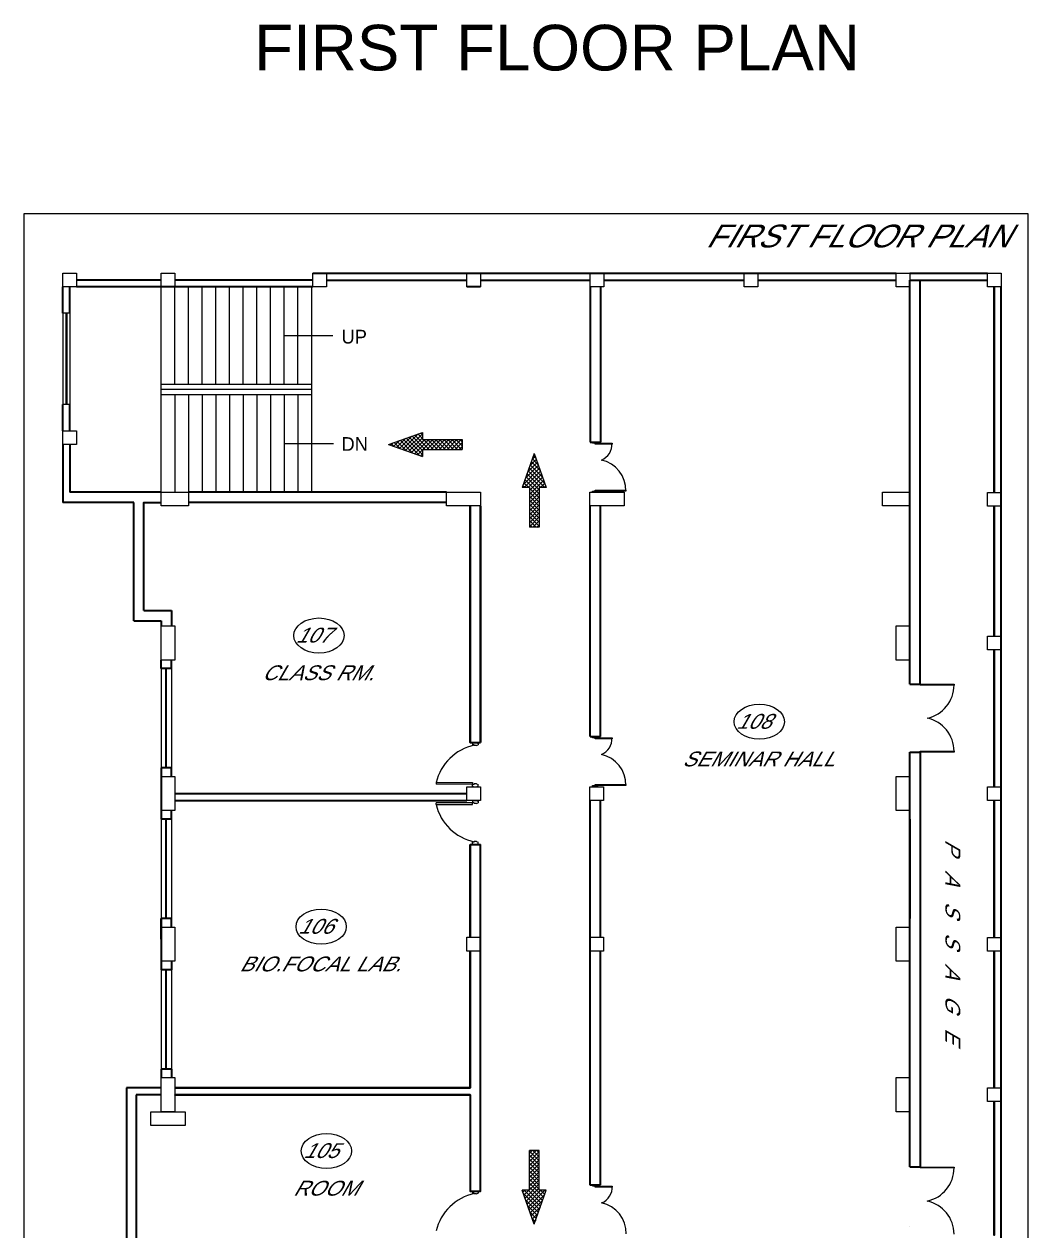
# Model space of a CAD drawing. Extents: x 681461 to 1380439, y -183990 to 19328.
# Drawn here: x 706745 to 728732, y -142364 to -115925 of the extents above; entities that cross this region are included whole.
import ezdxf
from ezdxf.enums import TextEntityAlignment as Align

# ---------------------------------------------------------------- set-up
doc = ezdxf.new("R2010")
doc.units = 0
doc.header["$LTSCALE"] = 900
doc.header["$MEASUREMENT"] = 0
for name, color, linetype in [('1', 7, 'CONTINUOUS'), ('door', 163, 'CONTINUOUS'), ('TEXT', 2, 'CONTINUOUS'), ('WALL', 1, 'CONTINUOUS')]:
    doc.layers.add(name, color=color, linetype=linetype)
doc.layers.add('COLUMN', color=43, linetype='CONTINUOUS', lineweight=35)
doc.layers.add('ELE', color=50, linetype='CONTINUOUS', lineweight=20)
doc.styles.add('ROMANS', font='arial.ttf')
doc.dimstyles.new('MSADIM', dxfattribs={"dimscale": 25, "dimtxt": 2.5, "dimasz": 2.5, "dimexe": 1.2, "dimexo": 1, "dimgap": 1, "dimtad": 1, "dimdec": 0, "dimzin": 1, "dimdsep": 46, "dimtxsty": 'ROMANS', "dimcen": 0, "dimclrd": 3, "dimclrt": 6, "dimadec": 0, "dimazin": 0, "dimtfac": 1, "dimtdec": 0, "dimtofl": 0, "dimtmove": 0, "dimatfit": 3, "dimfxl": 1, "dimtvp": 0.1, "dimtolj": 1, "dimtzin": 1, "dimarcsym": 2})

# ---------------------------------------------------------------- blocks, each defined once
blk = doc.blocks.new('REDFRAME')
at = {"layer": '1', "linetype": 'ByBlock', "lineweight": 13}
for p, q in [((-95, 0), (-95, -15)), ((-95, 0), (0, 0)), ((0, 0), (0, -15)), ((-110, -15), (-110, -50)), ((-110, -15), (-95, -15)), ((-110, -15), (-110, -50)), ((-72, -50), (-110, -50)), ((-72, -50), (-72, -65)), ((-22, -65), (-72, -65)), ((-22, -65), (15, -50)), ((0, -15), (15, -15)), ((15, -15), (15, -50))]:
    blk.add_line(p, q, dxfattribs=at)

msp = doc.modelspace()

# ---------------------------------------------------------------- hatches: boundary and pattern name
at = {"layer": 'door', "linetype": 'ByBlock', "lineweight": 13, "ltscale": 1.25}
h = msp.add_hatch(dxfattribs=at)
h.set_pattern_fill('ANSI37', color=3, scale=500, angle=90)
h.set_pattern_definition([(135, (541337, -831925.1), (-44.194174, -44.194174), []), (225, (541337, -831925.1), (44.194174, -44.194174), [])])
h.paths.add_polyline_path([(715468, -125026.1), (715468, -124871.1), (714723, -125134.1), (715468, -125397.1), (715468, -125242.1), (716339, -125242.1), (716339, -125026.1)])
h = msp.add_hatch(dxfattribs=at)
h.set_pattern_fill('ANSI37', color=3, scale=500)
h.set_pattern_definition([(45, (11128.49, 48051.9), (-44.194174, 44.194174), []), (135, (11128.49, 48051.9), (-44.194174, -44.194174), [])])
h.paths.add_polyline_path([(718027.5, -126079.1), (718182.5, -126079.1), (717919.5, -125334.1), (717656.5, -126079.1), (717811.5, -126079.1), (717811.5, -126950.1), (718027.5, -126950.1)])
h = msp.add_hatch(dxfattribs=at)
h.set_pattern_fill('ANSI37', color=3, scale=500)
h.set_pattern_definition([(45, (11128.49, 42543.9), (-44.194174, 44.194174), []), (135, (11128.49, 42543.9), (-44.194174, -44.194174), [])])
h.paths.add_polyline_path([(718027.5, -141475.1), (718027.5, -140604.1), (717811.5, -140604.1), (717811.5, -141475.1), (717656.5, -141475.1), (717919.5, -142220.1), (718182.5, -141475.1)])

# ---------------------------------------------------------------- linework, layer by layer
at = {"layer": 'COLUMN'}
msp.add_line((716745.1, -121681.6), (716445.1, -121681.6), dxfattribs=at)
at = {"layer": 'door', "color": 7, "lineweight": 35, "ltscale": 1.25}
for p, q in [((709745.1, -121531.6), (707892.6, -121531.6)), ((713070.1, -121531.6), (710045.1, -121531.6)), ((713070.1, -121381.6), (725845.1, -121381.6)), ((713370.1, -121532.3), (716445.1, -121532.3)), ((716745.1, -121532.3), (719145.1, -121532.3)), ((719445.1, -121532.3), (722520.1, -121532)), ((722820.1, -121532.3), (725845.1, -121532.3)), ((726144.5, -130384.7), (726144.5, -121532.3)), ((726147.1, -121382.3), (727845.8, -121382.3)), ((726147.1, -121532.9), (727845.8, -121532.9)), ((726368.1, -121532.3), (726368.1, -130384.7)), ((707594.5, -122256.6), (707594.5, -121681.6)), ((707744.5, -122256.6), (707744.5, -121681.6)), ((713070.1, -121681.6), (707892.6, -121681.6)), ((719145.1, -121681.6), (719145.1, -125082.3)), ((719375.1, -125082.3), (719375.1, -121681.6)), ((728144.5, -146027.5), (728145.8, -121682.3)), ((707594.5, -124832.3), (707594.5, -124256.6)), ((707744.5, -124831.6), (707744.5, -124256.6)), ((707594.5, -125132.3), (707594.5, -126408.5)), ((707744.5, -125132.3), (707744.5, -126182.9)), ((719145.1, -125082.3), (719375.1, -125082.3)), ((709743.9, -126182.9), (707744.5, -126182.9)), ((715995.1, -126182.3), (710342.6, -126182.3)), ((709144.5, -126408.5), (707594.5, -126408.5)), ((715995.1, -126408.7), (710344.5, -126408.7)), ((719145.1, -131532.9), (719145.1, -126482.3)), ((719369.5, -131532.9), (719369.5, -126482.3)), ((709144.5, -128997.9), (709744.5, -128997.9)), ((709369.5, -128772.9), (709969.5, -128772.9)), ((709744.5, -128997.9), (709743.9, -129107.3)), ((709969.5, -128772.9), (709969.5, -129107.9)), ((709744.5, -130045.4), (709744.5, -129857.3)), ((709969.5, -130045.4), (709744.5, -130045.4)), ((709969.5, -130045.4), (709969.5, -129857.3)), ((726144.5, -130384.7), (726368.1, -130384.7)), ((719145.1, -131532.9), (719369.5, -131532.9)), ((716514.9, -131666.9), (716744.5, -131666.9)), ((726145, -140958.9), (726144.5, -131877.5)), ((726144.5, -131877.5), (726369.5, -131877.5)), ((726369.5, -131877.5), (726369.5, -140958.9)), ((709744.5, -132220.4), (709744.5, -133345.4)), ((709969.5, -132220.4), (709744.5, -132220.4)), ((709969.5, -132407.3), (709969.5, -132220.4)), ((710044.5, -132782.9), (716445.1, -132782.9)), ((710044.5, -132932.9), (716445.1, -132932.9)), ((719139.5, -132932.9), (719139.5, -141357.9)), ((719369.5, -135932.9), (719369.5, -132932.9)), ((709969.5, -133345.4), (709969.5, -133157.3)), ((709969.5, -133345.4), (709744.5, -133345.4)), ((726144.5, -133345.4), (726144.5, -135522.5)), ((716514.9, -133898.9), (716744.5, -133898.9)), ((709969.5, -135520.4), (709744.5, -135520.4)), ((709744.5, -135520.4), (709744.5, -136645.4)), ((709744.5, -135970.4), (709744.5, -135520.4)), ((709969.5, -135707.3), (709969.5, -135520.4)), ((719369.5, -141357.9), (719369.5, -136232.9)), ((709969.5, -136645.4), (709744.5, -136645.4)), ((709969.5, -136457.3), (709969.5, -136645.4)), ((709744.5, -138820.4), (709744.5, -139007.3)), ((709969.5, -138820.4), (709744.5, -138820.4)), ((709969.5, -138820.4), (709969.5, -139007.3)), ((708984.6, -139232.8), (708984.5, -142758.5)), ((709744.5, -139232.9), (708984.6, -139232.8)), ((709199.6, -139382.9), (709199.5, -142528.5)), ((709744.5, -139382.9), (709199.6, -139382.9)), ((726145, -140958.9), (726369.5, -140958.9)), ((719139.5, -141357.9), (719369.5, -141357.9)), ((726144.5, -142270.6), (726144.5, -142270.4))]:
    msp.add_line(p, q, dxfattribs=at)
at = {"layer": 'door', "color": 222, "linetype": 'ByBlock', "lineweight": 13, "ltscale": 1.25}
for p, q in [((709742.6, -121682.3), (709742.6, -126182.9)), ((710042.6, -123817.9), (710042.6, -121682.3)), ((710342.6, -123817.9), (710342.6, -121682.3)), ((710642.6, -123817.9), (710642.6, -121682.3)), ((710942.6, -123817.9), (710942.6, -121682.3)), ((711242.6, -123817.9), (711242.6, -121682.3)), ((711542.6, -123817.9), (711542.6, -121683.5)), ((711844.5, -123817.9), (711844.5, -121682.3)), ((712142.6, -123817.9), (712142.6, -121682.3)), ((712442.6, -123817.9), (712442.6, -121682.3)), ((712742.6, -123817.9), (712742.6, -121682.3)), ((713042.6, -121682.3), (713042.6, -126183.5)), ((713042.6, -123817.9), (709742.6, -123817.9)), ((713042.6, -123932.9), (709742.6, -123932.9)), ((713042.6, -124047.9), (709742.6, -124047.9)), ((710042.6, -124047.9), (710042.6, -126183.5)), ((710342.6, -124047.9), (710342.6, -126183.5)), ((710642.6, -124047.9), (710642.6, -126183.5)), ((710942.6, -124047.9), (710942.6, -126183.5)), ((711242.6, -124047.9), (711242.6, -126183.5)), ((711542.6, -124047.9), (711542.6, -126182.3)), ((711844.5, -124047.9), (711844.5, -126183.5)), ((712142.6, -124047.9), (712142.6, -126183.5)), ((712442.6, -124047.9), (712442.6, -126183.5)), ((712742.6, -124047.9), (712742.6, -126183.5)), ((707746.4, -124831.6), (707746.4, -124832.3)), ((709519.5, -139757.9), (710269.5, -139757.9)), ((709519.5, -140057.9), (709519.5, -139757.9)), ((710269.5, -139757.9), (710269.5, -140057.9)), ((710269.5, -140057.9), (709519.5, -140057.9))]:
    msp.add_line(p, q, dxfattribs=at)
at = {"layer": 'door', "color": 3, "linetype": 'ByBlock', "lineweight": 13, "ltscale": 1.25}
for p, q in [((714723, -125134.1), (715468, -124871.1)), ((715468, -124871.1), (715468, -125026.1)), ((715468, -125026.1), (716339, -125026.1)), ((716339, -125026.1), (716339, -125242.1)), ((714723, -125134.1), (715468, -125397.1)), ((715468, -125242.1), (716339, -125242.1)), ((715468, -125242.1), (715468, -125397.1)), ((717919.5, -125334.1), (717656.5, -126079.1)), ((717919.5, -125334.1), (718182.5, -126079.1)), ((717811.5, -126079.1), (717656.5, -126079.1)), ((717811.5, -126079.1), (717811.5, -126950.1)), ((718182.5, -126079.1), (718027.5, -126079.1)), ((718027.5, -126079.1), (718027.5, -126950.1)), ((718027.5, -126950.1), (717811.5, -126950.1)), ((717811.5, -141475.1), (717811.5, -140604.1)), ((718027.5, -140604.1), (717811.5, -140604.1)), ((718027.5, -141475.1), (718027.5, -140604.1)), ((717919.5, -142220.1), (717656.5, -141475.1)), ((717811.5, -141475.1), (717656.5, -141475.1)), ((717919.5, -142220.1), (718182.5, -141475.1)), ((718182.5, -141475.1), (718027.5, -141475.1))]:
    msp.add_line(p, q, dxfattribs=at)
at = {"layer": 'door'}
for p, q in [((716568.3, -132541.1), (716568.3, -132581.7)), ((716568.3, -133024.6), (716568.3, -132984))]:
    msp.add_line(p, q, dxfattribs=at)
at = {"layer": 'door', "color": 222, "linetype": 'ByBlock', "lineweight": 13, "ltscale": 1.25}
for points in [[(706745, -120071), (728731.6, -120071), (728731.6, -183990), (706745, -183990)], [(707592.6, -121382.3), (707892.6, -121382.3), (707892.6, -121681.6), (707592.6, -121681.6)], [(709744.5, -121381.6), (710045.1, -121381.6), (710045.1, -121681.6), (709744.5, -121681.6)], [(713070.1, -121381.6), (713370.1, -121381.6), (713370.1, -121681.6), (713070.1, -121681.6)], [(716445.1, -121381.6), (716745.1, -121381.6), (716745.1, -121681.6), (716445.1, -121681.6)], [(719145.1, -121381.6), (719445.1, -121381.6), (719445.1, -121681.6), (719145.1, -121681.6)], [(722520.1, -121382), (722820.1, -121382), (722820.1, -121682), (722520.1, -121682)], [(725845.1, -121381.6), (726145.1, -121381.6), (726145.1, -121681.6), (725845.1, -121681.6)], [(727845.8, -121382.3), (728145.8, -121382.3), (728145.8, -121682.3), (727845.8, -121682.3)], [(707594.5, -124832.3), (707894.5, -124832.3), (707894.5, -125132.3), (707594.5, -125132.3)], [(709743.9, -126182.9), (710344.5, -126182.9), (710344.5, -126482.3), (709743.9, -126482.3)], [(715995.1, -126182.3), (716744.5, -126182.3), (716744.5, -126482.3), (715995.1, -126482.3)], [(719139.5, -126182.3), (719889.5, -126182.3), (719889.5, -126482.3), (719139.5, -126482.3)], [(725545.1, -126182.3), (726145.1, -126182.3), (726145.1, -126482.3), (725545.1, -126482.3)], [(727844.5, -126183.5), (728144.5, -126183.5), (728144.5, -126483.5), (727844.5, -126483.5)], [(709743.9, -129107.3), (710044.5, -129107.3), (710044.5, -129857.3), (709743.9, -129857.3)], [(725845.1, -129107.3), (726144.5, -129107.3), (726144.5, -129857.3), (725845.1, -129857.3)], [(727844.5, -129333.5), (728144.5, -129333.5), (728144.5, -129633.5), (727844.5, -129633.5)], [(709744.5, -132407.3), (710044.5, -132407.3), (710044.5, -133157.3), (709744.5, -133157.3)], [(725845.1, -132407.3), (726144.5, -132407.3), (726144.5, -133157.3), (725845.1, -133157.3)], [(716445.1, -132632.9), (716744.3, -132632.9), (716744.3, -132932.9), (716445.1, -132932.9)], [(719139.5, -132632.9), (719439.5, -132632.9), (719439.5, -132932.9), (719139.5, -132932.9)], [(727844.5, -132633.5), (728144.5, -132633.5), (728144.5, -132933.5), (727844.5, -132933.5)], [(710044.5, -132782.3), (710044.7, -132782.3), (710044.7, -132782.9), (710044.5, -132782.9)], [(709744.5, -135707.3), (710044.5, -135707.3), (710044.5, -136457.3), (709744.5, -136457.3)], [(725845.1, -135707.3), (726145.1, -135707.3), (726145.1, -136457.3), (725845.1, -136457.3)], [(716445.1, -135932.9), (716745.1, -135932.9), (716745.1, -136232.9), (716445.1, -136232.9)], [(719139.5, -135932.9), (719439.5, -135932.9), (719439.5, -136232.9), (719139.5, -136232.9)], [(727844.5, -135933.5), (728144.5, -135933.5), (728144.5, -136233.5), (727844.5, -136233.5)], [(709744.5, -139007.3), (710044.5, -139007.3), (710044.5, -139757.3), (709744.5, -139757.3)], [(725845.1, -139007.3), (726141.4, -139007.3), (726141.4, -139757.3), (725845.1, -139757.3)], [(727844.5, -139233.5), (728144.5, -139233.5), (728144.5, -139533.5), (727844.5, -139533.5)]]:
    msp.add_lwpolyline(points, close=True, dxfattribs=at)
at = {"layer": 'door', "color": 7, "lineweight": 35, "ltscale": 1.25}
for points in [[(727993.9, -121682.3), (727993.9, -121682.3), (727993.9, -126183.5), (727993.9, -126183.5)], [(716515.1, -126482.9), (716515.1, -126482.9), (716515.1, -131666.9), (716515.1, -131666.9)], [(716744.3, -131666.9), (716744.5, -126483.5), (716744.5, -126483.5)], [(727993.9, -126483.5), (727993.9, -126483.5), (727993.9, -129333.5), (727993.9, -129333.5)], [(727993.9, -129633.5), (727994.5, -129633.5), (727994.5, -132633.5), (727993.9, -132633.5)], [(727994.5, -132933.5), (727994.5, -132933.5), (727994.5, -135933.5), (727994.5, -135933.5)], [(716514.7, -133898.9), (716514.7, -134032.9), (716514.7, -135932.9), (716514.8, -135932.9)], [(716514.7, -136232.9), (716514.7, -136232.9), (716514.7, -139232.9), (716514.7, -139232.9)], [(727994.5, -136233.5), (727994.5, -136233.5), (727994.5, -139233.5), (727994.5, -139233.5)], [(710044.5, -139232.9), (716514.6, -139232.9), (716514.6, -139232.9), (710044.5, -139232.9)], [(710044.5, -139382.9), (716514.6, -139382.9), (716514.6, -139383.1), (710044.5, -139383.1)], [(727994.5, -139533.5), (727994.5, -139533.5), (727994.5, -142458.5), (727994.5, -142458.5)]]:
    msp.add_lwpolyline(points, close=True, dxfattribs=at)
for points in [[(709144.5, -128997.9), (709144.5, -126408.5)], [(709369.5, -128772.9), (709369.5, -126408.5), (709743.9, -126408.5)], [(716514.6, -139383.1), (716514.6, -139383.1), (716514.6, -141491.3), (716744.5, -141491.3), (716744.2, -133898.9)]]:
    msp.add_lwpolyline(points, dxfattribs=at)
at = {"layer": 'door', "color": 4, "linetype": 'ByBlock', "lineweight": 9, "ltscale": 1.25}
for centre in [(713202.5, -129320.5), (722848.5, -131209.5), (713251.5, -135700.5), (713367.5, -140614.5)]:
    msp.add_ellipse(centre, major_axis=(-551, 0), ratio=0.6969147, dxfattribs=at)
at = {"layer": 'WALL', "color": 8, "linetype": 'ByBlock'}
for p, q in [((707744.5, -122256.6), (707594.5, -122256.6)), ((707594.5, -122256.6), (707594.5, -124256.6)), ((707667.8, -124256.6), (707667.8, -122256.6)), ((707684.3, -124256.6), (707684.3, -122256.6)), ((707744.5, -122256.6), (707744.5, -124256.6)), ((707744.5, -124256.6), (707594.5, -124256.6)), ((709744.5, -130045.4), (709744.5, -132222.5)), ((709849.6, -132222.5), (709849.6, -130045.4)), ((709866.1, -132222.5), (709866.1, -130045.4)), ((709969.5, -130045.4), (709969.5, -132222.5)), ((715768.3, -132540), (715768.3, -132580.6)), ((715768.3, -132540), (716568.3, -132541.1)), ((716568.3, -132581.7), (715768.3, -132580.6)), ((716568.3, -132984), (715768.3, -132985.1)), ((715768.3, -133025.7), (715768.3, -132985.1)), ((715768.3, -133025.7), (716568.3, -133024.6)), ((709744.5, -133345.4), (709744.5, -135522.5)), ((709849.6, -135522.5), (709849.6, -133345.4)), ((709866.1, -135522.5), (709866.1, -133345.4)), ((709969.5, -133345.4), (709969.5, -135522.5)), ((709744.5, -136645.4), (709744.5, -138822.5)), ((709849.6, -138822.5), (709849.6, -136645.4)), ((709866.1, -138822.5), (709866.1, -136645.4)), ((709969.5, -136645.4), (709969.5, -138822.5)), ((726144.5, -136645.4), (726144.5, -138822.5))]:
    msp.add_line(p, q, dxfattribs=at)
at = {"layer": 'WALL'}
for p, q in [((709744.5, -132670.4), (709744.5, -132220.4)), ((726144.5, -132670.4), (726144.5, -132220.4)), ((726144.5, -133345.4), (726144.5, -132220.4)), ((709744.5, -133345.4), (709744.5, -133157.3)), ((726144.5, -135707.3), (726144.5, -135520.4)), ((726144.5, -136645.4), (726145.1, -136457.3)), ((726144.5, -139007.3), (726144.5, -138820.4))]:
    msp.add_line(p, q, dxfattribs=at)
at = {"layer": 'WALL', "color": 8, "linetype": 'ByBlock'}
for points in [[(719194.3, -125082.3), (719307.4, -125082.3), (719307.4, -125109.3), (719194.3, -125109.3)], [(719250.9, -125109.3), (719623.3, -125109.3), (719623.3, -125129.9), (719250.9, -125129.9)], [(719194.3, -126155.2), (719307.4, -126155.2), (719307.4, -126182.3), (719194.3, -126182.3)], [(719250.9, -126134.6), (719923.7, -126134.6), (719923.7, -126155.2), (719250.9, -126155.2)], [(726371.8, -130384.7), (727114.3, -130384.7), (727114.3, -130405.3), (726371.8, -130405.3)], [(719194.3, -131532.9), (719307.4, -131532.9), (719307.4, -131559.9), (719194.3, -131559.9)], [(719250.9, -131559.9), (719623.3, -131559.9), (719623.3, -131580.5), (719250.9, -131580.5)], [(726371.8, -131856.8), (727114.3, -131856.8), (727114.3, -131877.5), (726371.8, -131877.5)], [(719194.3, -132605.8), (719307.4, -132605.8), (719307.4, -132632.9), (719194.3, -132632.9)], [(719250.9, -132585.2), (719923.7, -132585.2), (719923.7, -132605.8), (719250.9, -132605.8)], [(726371.8, -140965.1), (727114.3, -140965.1), (727114.3, -140985.7), (726371.8, -140985.7)], [(719199.9, -141357.9), (719313, -141357.9), (719313, -141384.9), (719199.9, -141384.9)], [(719256.5, -141384.9), (719628.9, -141384.9), (719628.9, -141405.5), (719256.5, -141405.5)]]:
    msp.add_lwpolyline(points, close=True, dxfattribs=at)
for centre, radius, start, end in [((719250.9, -125129.9), 372.4, 291.72188, 3.17465), ((719250.9, -126134.6), 673, 358.24373, 78.18109), ((726371.8, -130405.3), 742.5, 282.19194, 0), ((726371.8, -131856.8), 742.5, 0, 77.80806), ((719250.9, -131580.5), 372.4, 291.72188, 3.17465), ((716841.3, -132803.8), 1105, 102.35409, 166.18604), ((719250.9, -132585.2), 673, 358.24373, 78.18109), ((716841.3, -132762), 1105, 193.81396, 257.64591), ((726371.8, -140985.7), 742.5, 282.19194, 0), ((719256.5, -141405.5), 372.4, 291.72188, 3.17465), ((716841.4, -142628.1), 1105, 102.35409, 166.18604), ((726371.8, -142437.3), 742.5, 0, 77.80806), ((719256.5, -142410.2), 673, 358.24373, 78.18109)]:
    msp.add_arc(centre, radius, start, end, dxfattribs=at)

# ---------------------------------------------------------------- block references
for p in [(716676.9, -131666.9), (716676.9, -132932.9), (716677, -141491.3)]:
    msp.add_blockref('REDFRAME', p, dxfattribs=at)
at = {"layer": 'WALL', "color": 8, "linetype": 'ByBlock', "xscale": -1, "rotation": 180}
for p in [(716676.9, -132632.9), (716676.9, -133898.9)]:
    msp.add_blockref('REDFRAME', p, dxfattribs=at)

# ---------------------------------------------------------------- texts
at = {"layer": 'ELE', "color": 3}
for s, p in [('UP', (713696, -122923)), ('DN', (713696, -125274)), ('DN', (713696, -125274))]:
    msp.add_text(s, height=300, dxfattribs=at).set_placement(p)
at = {"layer": 'TEXT', "color": 222, "style": 'ROMANS'}
msp.add_text('FIRST FLOOR PLAN', height=1000, dxfattribs=at).set_placement((711782.9, -116940.2))
at = {"layer": 'TEXT', "color": 6, "style": 'ROMANS', "oblique": 30}
msp.add_text('FIRST FLOOR PLAN', height=500, dxfattribs=at).set_placement((721668.9, -120818.2))
at = {"layer": 'TEXT', "color": 4, "style": 'ROMANS', "oblique": 30}
for s, p in [('107', (713070, -129312.2)), ('108', (722716, -131201.2)), ('106', (713119, -135692.2)), ('105', (713235, -140606.2))]:
    msp.add_text(s, height=325, dxfattribs=at).set_placement(p, align=Align.MIDDLE)
at = {"layer": 'TEXT', "color": 0, "style": 'ROMANS', "oblique": 30}
for s, p in [('CLASS RM.', (713175, -130136.2)), ('SEMINAR HALL', (722821, -132025.2)), ('BIO.FOCAL LAB.', (713224, -136516.2)), ('ROOM', (713340, -141430.2))]:
    msp.add_text(s, height=325, dxfattribs=at).set_placement(p, align=Align.MIDDLE)
msp.add_text('P   A   S   S   A   G   E', height=325, rotation=270, dxfattribs=at).set_placement((727088.9, -136006.1), align=Align.MIDDLE)

# ---------------------------------------------------------------- leaders
at = {"layer": 'door', "color": 222, "linetype": 'ByBlock', "lineweight": 13, "ltscale": 1.25}
for points in [[(712442.6, -122750.1), (713504, -122750.1)], [(712442.6, -125115.7), (713519, -125115.7)]]:
    msp.add_leader(points, dimstyle='MSADIM', override={"dimgap": 1, "dimtad": 0, "dimfxlon": 1}, dxfattribs=at)

doc.saveas('drawing.dxf')
